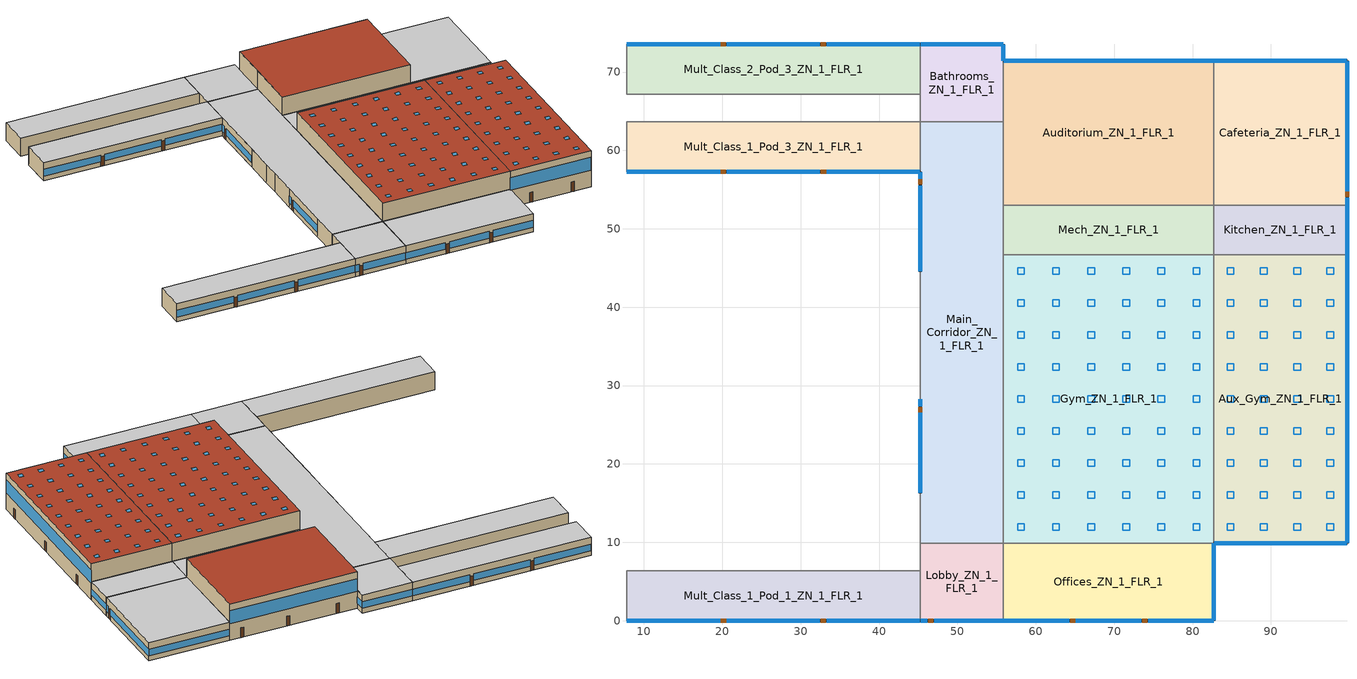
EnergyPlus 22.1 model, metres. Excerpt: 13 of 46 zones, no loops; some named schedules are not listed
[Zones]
Mult_Class_1_Pod_1_ZN_1_FLR_1
 floor ground (Mult_Class_1_Pod_1_ZN_1_FLR_1_Floor_Ffactor): 7.78,6.36 45.25,6.36 45.25,0 7.78,0 z0
 wall outside (nonres_ext_wall_grd): 7.78,0 45.25,0 z0:4
 wall to Lobby_ZN_1_FLR_1 (int_wall): 45.25,0 45.25,6.36 z0:4
 wall to Corridor_Pod_1_ZN_1_FLR_1 (int_wall): 45.25,6.36 7.78,6.36 z0:4
 wall to Corner_Class_1_Pod_1_ZN_1_FLR_1 (int_wall): 7.78,6.36 7.78,0 z0:4
 window (NonresWindow_U_0.369_SHGC_0.375): 7.81,0 19.71,0 / 20.57,0 32.46,0 / 33.33,0 45.22,0 z1.03:2.5
 door (Swinging Door_con): 19.83,0 20.48,0 / 32.58,0 33.23,0 z0:2.13
 ceiling to Mult_Class_1_Pod_1_ZN_1_FLR_2 (int_slab_ceiling): 7.78,0 45.25,0 45.25,6.36 7.78,6.36 z4
Mult_Class_1_Pod_3_ZN_1_FLR_1
 floor ground (Mult_Class_1_Pod_3_ZN_1_FLR_1_Floor_Ffactor): 7.78,63.64 45.25,63.64 45.25,57.28 7.78,57.28 z0
 wall outside (nonres_ext_wall_grd): 7.78,57.28 45.25,57.28 z0:4
 wall to Main_Corridor_ZN_1_FLR_1 (int_wall): 45.25,57.28 45.25,63.64 z0:4
 wall to Corridor_Pod_3_ZN_1_FLR_1 (int_wall): 45.25,63.64 7.78,63.64 z0:4
 wall to Corner_Class_1_Pod_3_ZN_1_FLR_1 (int_wall): 7.78,63.64 7.78,57.28 z0:4
 window (NonresWindow_U_0.369_SHGC_0.375): 7.81,57.28 19.71,57.28 / 20.57,57.28 32.46,57.28 / 33.33,57.28 45.22,57.28 z1.03:2.5
 door (Swinging Door_con): 19.81,57.28 20.45,57.28 / 32.59,57.28 33.23,57.28 z0:2.13
 ceiling to Mult_Class_1_Pod_3_ZN_1_FLR_2 (int_slab_ceiling): 7.78,57.28 45.25,57.28 45.25,63.64 7.78,63.64 z4
Mult_Class_2_Pod_3_ZN_1_FLR_1
 floor ground (Mult_Class_2_Pod_3_ZN_1_FLR_1_Floor_Ffactor): 7.78,73.54 45.25,73.54 45.25,67.18 7.78,67.18 z0
 wall outside (nonres_ext_wall_grd): 45.25,73.54 7.78,73.54 z0:4
 wall to Corridor_Pod_3_ZN_1_FLR_1 (int_wall): 7.78,67.18 45.25,67.18 z0:4
 wall to Bathrooms_ZN_1_FLR_1 (int_wall): 45.25,67.18 45.25,73.54 z0:4
 wall to Corner_Class_2_Pod_3_ZN_1_FLR_1 (int_wall): 7.78,73.54 7.78,67.18 z0:4
 window (NonresWindow_U_0.369_SHGC_0.375): 45.22,73.54 33.33,73.54 / 19.71,73.54 7.81,73.54 / 32.46,73.54 20.57,73.54 z1.03:2.5
 door (Swinging Door_con): 33.21,73.54 32.56,73.54 / 20.46,73.54 19.82,73.54 z0:2.13
 ceiling to Mult_Class_2_Pod_3_ZN_1_FLR_2 (int_slab_ceiling): 7.78,67.18 45.25,67.18 45.25,73.54 7.78,73.54 z4
Main_Corridor_ZN_1_FLR_1
 floor ground (Main_Corridor_ZN_1_FLR_1_Floor_Ffactor): 45.25,63.64 55.86,63.64 55.86,9.9 45.25,9.9 z0
 wall outside (nonres_ext_wall_grd): 45.25,57.28 45.25,44.55 / 45.25,28.28 45.25,16.26 z0:4
 wall to Lobby_ZN_1_FLR_1 (int_wall): 45.25,9.9 55.86,9.9 z0:4
 wall to Gym_ZN_1_FLR_1 (int_wall): 55.86,9.9 55.86,46.67 z0:4
 wall to Mech_ZN_1_FLR_1 (int_wall): 55.86,46.67 55.86,53.03 z0:4
 wall to Auditorium_ZN_1_FLR_1 (int_wall): 55.86,53.03 55.86,63.64 z0:4
 wall to Bathrooms_ZN_1_FLR_1 (int_wall): 55.86,63.64 45.25,63.64 z0:4
 wall to Mult_Class_2_Pod_2_ZN_1_FLR_1 (int_wall): 45.25,44.55 45.25,38.18 z0:4
 wall to Corridor_Pod_2_ZN_1_FLR_1 (int_wall): 45.25,38.18 45.25,34.65 z0:4
 wall to Mult_Class_1_Pod_2_ZN_1_FLR_1 (int_wall): 45.25,34.65 45.25,28.28 z0:4
 wall to Mult_Class_2_Pod_1_ZN_1_FLR_1 (int_wall): 45.25,16.26 45.25,9.9 z0:4
 window (NonresWindow_U_0.369_SHGC_0.375): 45.25,57.24 45.25,56.38 / 45.25,55.52 45.25,44.58 z1:2.51; 45.25,28.25 45.25,27.39 / 45.25,26.52 45.25,16.3 z0.99:2.51
 door (Swinging Door_con): 45.25,56.3 45.25,55.65 / 45.25,27.26 45.25,26.61 z0:2.13
 ceiling to Main_Corridor_ZN_1_FLR_2 (int_slab_ceiling): 45.25,9.9 55.86,9.9 55.86,63.64 45.25,63.64 z4
Lobby_ZN_1_FLR_1
 floor ground (Lobby_ZN_1_FLR_1_Floor_Ffactor): 45.25,9.9 55.86,9.9 55.86,0 45.25,0 z0
 wall outside (nonres_ext_wall_grd): 45.25,0 55.86,0 z0:4
 wall to Offices_ZN_1_FLR_1 (int_wall): 55.86,0 55.86,9.9 z0:4
 wall to Corridor_Pod_1_ZN_1_FLR_1 (int_wall): 45.25,9.9 45.25,6.36 z0:4
 window (NonresWindow_U_0.369_SHGC_0.375): 45.29,0 46.15,0 / 47.01,0 55.83,0 z0.97:2.51
 door (Swinging Door_con): 46.27,0 46.91,0 z0:2.13
 ceiling to Lobby_ZN_1_FLR_2 (int_slab_ceiling): 45.25,0 55.86,0 55.86,9.9 45.25,9.9 z4
Bathrooms_ZN_1_FLR_1
 floor ground (Bathrooms_ZN_1_FLR_1_Floor_Ffactor): 45.25,73.54 55.86,73.54 55.86,63.64 45.25,63.64 z0
 wall outside (nonres_ext_wall_grd): 55.86,71.42 55.86,73.54 45.25,73.54 z0:4
 wall to Auditorium_ZN_1_FLR_1 (int_wall): 55.86,63.64 55.86,71.42 z0:4
 wall to Corridor_Pod_3_ZN_1_FLR_1 (int_wall): 45.25,67.18 45.25,63.64 z0:4
 window (NonresWindow_U_0.369_SHGC_0.375): 55.86,71.45 55.86,73.5 z1.1:2.55; 55.83,73.54 45.29,73.54 z1.1:2.51
 ceiling to Bathrooms_ZN_1_FLR_2 (int_slab_ceiling): 45.25,63.64 55.86,63.64 55.86,73.54 45.25,73.54 z4
Offices_ZN_1_FLR_1
 floor ground (Offices_ZN_1_FLR_1_Floor_Ffactor): 55.86,9.9 82.73,9.9 82.73,0 55.86,0 z0
 wall outside (nonres_ext_wall_grd): 55.86,0 82.73,0 82.73,9.9 z0:4
 wall to Gym_ZN_1_FLR_1 (int_wall): 82.73,9.9 55.86,9.9 z0:4
 window (NonresWindow_U_0.369_SHGC_0.375): 82.73,0.04 82.73,9.86 z1.1:2.51; 55.9,0 64.26,0 / 65.12,0 73.48,0 / 74.34,0 82.7,0 z1:2.5
 door (Swinging Door_con): 64.4,0 65.05,0 / 73.59,0 74.24,0 z0:2.13
 ceiling to Offices_ZN_1_FLR_2 (int_slab_ceiling): 55.86,0 82.73,0 82.73,9.9 55.86,9.9 z4
Gym_ZN_1_FLR_1
 floor adiabatic (Gym_ZN_1_FLR_1_Floor_Ffactor): 55.86,46.67 82.73,46.67 82.73,9.9 55.86,9.9 z0
 wall to Aux_Gym_ZN_1_FLR_1 (int_wall): 82.73,9.9 82.73,46.67 z0:4; 82.73,9.9 82.73,46.67 z4:8
 wall to Mech_ZN_1_FLR_1 (int_wall): 82.73,46.67 55.86,46.67 z0:4
 wall to Offices_ZN_1_FLR_2 (int_wall): 55.86,9.9 82.73,9.9 z4:8
 wall to Mech_ZN_1_FLR_2 (int_wall): 82.73,46.67 55.86,46.67 z4:8
 wall to Main_Corridor_ZN_1_FLR_2 (int_wall): 55.86,46.67 55.86,9.9 z4:8
 roof outside (nonres_roof): 55.86,9.9 82.73,9.9 82.73,46.67 55.86,46.67 z8
 skylight (NonresSkylight_U_0.5_SHGC_0.4): 57.67,11.51 58.53,11.51 58.53,12.37 57.67,12.37 z8; 62.15,11.51 63.01,11.51 63.01,12.37 62.15,12.37 z8; 66.63,11.51 67.49,11.51 67.49,12.37 66.63,12.37 z8; 71.1,11.51 71.97,11.51 71.97,12.37 71.1,12.37 z8; 75.58,11.51 76.45,11.51 76.45,12.37 75.58,12.37 z8; 80.06,11.51 80.92,11.51 80.92,12.37 80.06,12.37 z8; 57.67,15.6 58.53,15.6 58.53,16.46 57.67,16.46 z8; 62.15,15.6 63.01,15.6 63.01,16.46 62.15,16.46 z8; 66.63,15.6 67.49,15.6 67.49,16.46 66.63,16.46 z8; 71.1,15.6 71.97,15.6 71.97,16.46 71.1,16.46 z8; 75.58,15.6 76.45,15.6 76.45,16.46 75.58,16.46 z8; 80.06,15.6 80.92,15.6 80.92,16.46 80.06,16.46 z8; 57.67,19.68 58.53,19.68 58.53,20.54 57.67,20.54 z8; 62.15,19.68 63.01,19.68 63.01,20.54 62.15,20.54 z8; 66.63,19.68 67.49,19.68 67.49,20.54 66.63,20.54 z8; 71.1,19.68 71.97,19.68 71.97,20.54 71.1,20.54 z8; 75.58,19.68 76.45,19.68 76.45,20.54 75.58,20.54 z8; 80.06,19.68 80.92,19.68 80.92,20.54 80.06,20.54 z8; 57.67,23.77 58.53,23.77 58.53,24.63 57.67,24.63 z8; 62.15,23.77 63.01,23.77 63.01,24.63 62.15,24.63 z8; 66.63,23.77 67.49,23.77 67.49,24.63 66.63,24.63 z8; 71.1,23.77 71.97,23.77 71.97,24.63 71.1,24.63 z8; 75.58,23.77 76.45,23.77 76.45,24.63 75.58,24.63 z8; 80.06,23.77 80.92,23.77 80.92,24.63 80.06,24.63 z8; 57.67,27.85 58.53,27.85 58.53,28.72 57.67,28.72 z8; 62.15,27.85 63.01,27.85 63.01,28.72 62.15,28.72 z8; 66.63,27.85 67.49,27.85 67.49,28.72 66.63,28.72 z8; 71.1,27.85 71.97,27.85 71.97,28.72 71.1,28.72 z8; 75.58,27.85 76.45,27.85 76.45,28.72 75.58,28.72 z8; 80.06,27.85 80.92,27.85 80.92,28.72 80.06,28.72 z8; 57.67,31.94 58.53,31.94 58.53,32.8 57.67,32.8 z8; 62.15,31.94 63.01,31.94 63.01,32.8 62.15,32.8 z8; 66.63,31.94 67.49,31.94 67.49,32.8 66.63,32.8 z8; 71.1,31.94 71.97,31.94 71.97,32.8 71.1,32.8 z8; 75.58,31.94 76.45,31.94 76.45,32.8 75.58,32.8 z8; 80.06,31.94 80.92,31.94 80.92,32.8 80.06,32.8 z8; 57.67,36.02 58.53,36.02 58.53,36.89 57.67,36.89 z8; 62.15,36.02 63.01,36.02 63.01,36.89 62.15,36.89 z8; 66.63,36.02 67.49,36.02 67.49,36.89 66.63,36.89 z8; 71.1,36.02 71.97,36.02 71.97,36.89 71.1,36.89 z8; 75.58,36.02 76.45,36.02 76.45,36.89 75.58,36.89 z8; 80.06,36.02 80.92,36.02 80.92,36.89 80.06,36.89 z8; 57.67,40.11 58.53,40.11 58.53,40.97 57.67,40.97 z8; 62.15,40.11 63.01,40.11 63.01,40.97 62.15,40.97 z8; 66.63,40.11 67.49,40.11 67.49,40.97 66.63,40.97 z8; 71.1,40.11 71.97,40.11 71.97,40.97 71.1,40.97 z8; 75.58,40.11 76.45,40.11 76.45,40.97 75.58,40.97 z8; 80.06,40.11 80.92,40.11 80.92,40.97 80.06,40.97 z8; 57.67,44.2 58.53,44.2 58.53,45.06 57.67,45.06 z8; 62.15,44.2 63.01,44.2 63.01,45.06 62.15,45.06 z8; 66.63,44.2 67.49,44.2 67.49,45.06 66.63,45.06 z8; 71.1,44.2 71.97,44.2 71.97,45.06 71.1,45.06 z8; 75.58,44.2 76.45,44.2 76.45,45.06 75.58,45.06 z8; 80.06,44.2 80.92,44.2 80.92,45.06 80.06,45.06 z8
Aux_Gym_ZN_1_FLR_1
 floor ground (Aux_Gym_ZN_1_FLR_1_Floor_Ffactor): 82.73,46.67 99.7,46.67 99.7,9.9 82.73,9.9 z0
 wall outside (nonres_ext_wall_grd): 82.73,9.9 99.7,9.9 99.7,46.67 z0:8
 wall to Kitchen_ZN_1_FLR_1 (int_wall): 99.7,46.67 82.73,46.67 z0:4
 wall to LIBRARY_MEDIA_CENTER_ZN_1_FLR_2 (int_wall): 99.7,46.67 82.73,46.67 z4:8
 window (NonresWindow_U_0.369_SHGC_0.375): 82.77,9.9 99.67,9.9 z3.69:6.51; 99.7,9.93 99.7,46.63 z3.7:6.5
 door (Swinging Door_con): 86.78,9.9 87.43,9.9 / 95.57,9.9 96.21,9.9 / 99.7,13.32 99.7,13.97 / 99.7,26.53 99.7,27.18 / 99.7,40.11 99.7,40.76 z0:2.13
 roof outside (nonres_roof): 82.73,9.9 99.7,9.9 99.7,46.67 82.73,46.67 z8
 skylight (NonresSkylight_U_0.5_SHGC_0.4): 84.42,11.51 85.28,11.51 85.28,12.37 84.42,12.37 z8; 88.66,11.51 89.53,11.51 89.53,12.37 88.66,12.37 z8; 92.91,11.51 93.77,11.51 93.77,12.37 92.91,12.37 z8; 97.15,11.51 98.01,11.51 98.01,12.37 97.15,12.37 z8; 84.42,15.6 85.28,15.6 85.28,16.46 84.42,16.46 z8; 88.66,15.6 89.53,15.6 89.53,16.46 88.66,16.46 z8; 92.91,15.6 93.77,15.6 93.77,16.46 92.91,16.46 z8; 97.15,15.6 98.01,15.6 98.01,16.46 97.15,16.46 z8; 84.42,19.68 85.28,19.68 85.28,20.54 84.42,20.54 z8; 88.66,19.68 89.53,19.68 89.53,20.54 88.66,20.54 z8; 92.91,19.68 93.77,19.68 93.77,20.54 92.91,20.54 z8; 97.15,19.68 98.01,19.68 98.01,20.54 97.15,20.54 z8; 84.42,23.77 85.28,23.77 85.28,24.63 84.42,24.63 z8; 88.66,23.77 89.53,23.77 89.53,24.63 88.66,24.63 z8; 92.91,23.77 93.77,23.77 93.77,24.63 92.91,24.63 z8; 97.15,23.77 98.01,23.77 98.01,24.63 97.15,24.63 z8; 84.42,27.85 85.28,27.85 85.28,28.72 84.42,28.72 z8; 88.66,27.85 89.53,27.85 89.53,28.72 88.66,28.72 z8; 92.91,27.85 93.77,27.85 93.77,28.72 92.91,28.72 z8; 97.15,27.85 98.01,27.85 98.01,28.72 97.15,28.72 z8; 84.42,31.94 85.28,31.94 85.28,32.8 84.42,32.8 z8; 88.66,31.94 89.53,31.94 89.53,32.8 88.66,32.8 z8; 92.91,31.94 93.77,31.94 93.77,32.8 92.91,32.8 z8; 97.15,31.94 98.01,31.94 98.01,32.8 97.15,32.8 z8; 84.42,36.02 85.28,36.02 85.28,36.89 84.42,36.89 z8; 88.66,36.02 89.53,36.02 89.53,36.89 88.66,36.89 z8; 92.91,36.02 93.77,36.02 93.77,36.89 92.91,36.89 z8; 97.15,36.02 98.01,36.02 98.01,36.89 97.15,36.89 z8; 84.42,40.11 85.28,40.11 85.28,40.97 84.42,40.97 z8; 88.66,40.11 89.53,40.11 89.53,40.97 88.66,40.97 z8; 92.91,40.11 93.77,40.11 93.77,40.97 92.91,40.97 z8; 97.15,40.11 98.01,40.11 98.01,40.97 97.15,40.97 z8; 84.42,44.2 85.28,44.2 85.28,45.06 84.42,45.06 z8; 88.66,44.2 89.53,44.2 89.53,45.06 88.66,45.06 z8; 92.91,44.2 93.77,44.2 93.77,45.06 92.91,45.06 z8; 97.15,44.2 98.01,44.2 98.01,45.06 97.15,45.06 z8
Auditorium_ZN_1_FLR_1
 floor ground (Auditorium_ZN_1_FLR_1_Floor_Ffactor): 55.86,71.42 82.73,71.42 82.73,53.03 55.86,53.03 z0
 wall outside (nonres_ext_wall_grd): 82.73,71.42 55.86,71.42 z0:8
 wall to Mech_ZN_1_FLR_1 (int_wall): 55.86,53.03 82.73,53.03 z0:4
 wall to Cafeteria_ZN_1_FLR_1 (int_wall): 82.73,53.03 82.73,71.42 z0:4
 wall to Mech_ZN_1_FLR_2 (int_wall): 55.86,53.03 82.73,53.03 z4:8
 wall to LIBRARY_MEDIA_CENTER_ZN_1_FLR_2 (int_wall): 82.73,53.03 82.73,71.42 z4:8
 wall to Main_Corridor_ZN_1_FLR_2 (int_wall): 55.86,63.64 55.86,53.03 z4:8
 wall to Bathrooms_ZN_1_FLR_2 (int_wall): 55.86,71.42 55.86,63.64 z4:8
 window (NonresWindow_U_0.369_SHGC_0.375): 82.7,71.42 55.9,71.42 z3.7:6.5
 door (Swinging Door_con): 80.4,71.42 79.75,71.42 / 70.71,71.42 70.06,71.42 / 60.28,71.42 59.63,71.42 z0:2.13
 roof outside (nonres_roof): 55.86,53.03 82.73,53.03 82.73,71.42 55.86,71.42 z8
Kitchen_ZN_1_FLR_1
 floor ground (Kitchen_ZN_1_FLR_1_Floor_Ffactor): 82.73,53.03 99.7,53.03 99.7,46.67 82.73,46.67 z0
 wall outside (nonres_ext_wall_grd): 99.7,46.67 99.7,53.03 z0:4
 wall to Cafeteria_ZN_1_FLR_1 (int_wall): 99.7,53.03 82.73,53.03 z0:4
 wall to Mech_ZN_1_FLR_1 (int_wall): 82.73,53.03 82.73,46.67 z0:4
 window (NonresWindow_U_0.369_SHGC_0.375): 99.7,46.7 99.7,53 z1.1:2.52
 ceiling to LIBRARY_MEDIA_CENTER_ZN_1_FLR_2 (int_slab_ceiling): 82.73,46.67 99.7,46.67 99.7,53.03 82.73,53.03 z4
Cafeteria_ZN_1_FLR_1
 floor ground (Cafeteria_ZN_1_FLR_1_Floor_Ffactor): 82.73,71.42 99.7,71.42 99.7,53.03 82.73,53.03 z0
 wall outside (nonres_ext_wall_grd): 99.7,53.03 99.7,71.42 82.73,71.42 z0:4
 window (NonresWindow_U_0.369_SHGC_0.375): 99.7,54.79 99.7,71.38 / 99.7,53.07 99.7,53.93 z1.03:2.51; 99.67,71.42 82.77,71.42 z1.1:2.51
 door (Swinging Door_con): 99.7,54.06 99.7,54.7 z0:2.13
 ceiling to LIBRARY_MEDIA_CENTER_ZN_1_FLR_2 (int_slab_ceiling): 82.73,53.03 99.7,53.03 99.7,71.42 82.73,71.42 z4
Mech_ZN_1_FLR_1
 floor adiabatic (Mech_ZN_1_FLR_1_Floor_Ffactor): 55.86,53.03 82.73,53.03 82.73,46.67 55.86,46.67 z0
 ceiling to Mech_ZN_1_FLR_2 (int_slab_ceiling): 55.86,46.67 82.73,46.67 82.73,53.03 55.86,53.03 z4
[Building]
SchoolSecondary_50pct_downscaled: North Axis=0; Terrain=City; Loads Convergence Tolerance Value=0.04; Temperature Convergence Tolerance Value=0.2; Solar Distribution=FullInteriorAndExterior; Maximum Number of Warmup Days=25; Minimum Number of Warmup Days=6
[Site:Location]
Buffalo.Niagara.Intl.AP_NY_USA WMO=725280: Latitude=42.94; Longitude=-78.74; Time Zone=-5; Elevation=215
[SizingPeriod:DesignDay] Day of Month=21; DryBulb Temperature Range Modifier Type=DefaultMultipliers; Humidity Condition Type=Wetbulb; Barometric Pressure=98769; Rain Indicator=No; Snow Indicator=No; Daylight Saving Time Indicator=No
Name | Month | Day Type | Maximum DryBulb Temperature | Daily DryBulb Temperature Range | Wetbulb or DewPoint at Maximum DryBulb | Wind Speed | Wind Direction | Solar Model Indicator | Sky Clearness | ASHRAE Clear Sky Optical Depth for Beam Irradiance taub | ASHRAE Clear Sky Optical Depth for Diffuse Irradiance taud
Buffalo.Niagara.Intl.AP_NY_USA Ann Htg 99.6% Condns DB | 1 | WinterDesignDay | -16.3 | 0 | -16.3 | 5.1 | 270 | ASHRAEClearSky | 0
Buffalo.Niagara.Intl.AP_NY_USA Ann Clg .4% Condns DB=>MWB | 7 | SummerDesignDay | 30.3 | 9.3 | 21.8 | 5.7 | 240 | ASHRAETau |  | 0.462 | 2.001
[Site:GroundTemperature:FCfactorMethod]
January Ground Temperature=9.7; February Ground Temperature=6; March Ground Temperature=-2.2; April Ground Temperature=-3.4; May Ground Temperature=-4.2; June Ground Temperature=2.7; July Ground Temperature=7.5; August Ground Temperature=13.7; September Ground Temperature=18.6; October Ground Temperature=22; November Ground Temperature=20.7; December Ground Temperature=16.5
[Site:WaterMainsTemperature]
Calculation Method=CORRELATION; Annual Average Outdoor Air Temperature=8.96667; Maximum Difference In Monthly Average Outdoor Air Temperatures=26.2
[Material]
Name | Roughness | Thickness | Conductivity | Density | Specific Heat | Thermal Absorptance | Solar Absorptance | Visible Absorptance
Std Wood 6inch | MediumSmooth | 0.15 | 0.12 | 540 | 1210 | 0.9 | 0.7 | 0.7
F07 25mm stucco | Smooth | 0.0254 | 0.72 | 1856 | 840 | 0.9 | 0.7 | 0.7
F08 Metal surface | Smooth | 0.0008 | 45.28 | 7824 | 500
F13 Built-up roofing | Rough | 0.0095 | 0.16 | 1120 | 1460 | 0.9 | 0.77
G01 13mm gypsum board | Smooth | 0.0127 | 0.16 | 800 | 1090 | 0.9 | 0.7 | 0.5
G01 16mm gypsum board | MediumSmooth | 0.0159 | 0.16 | 800 | 1090
100mm Normalweight concrete floor | MediumRough | 0.1016 | 2.31 | 2322 | 832
[Material:NoMass] Thermal Absorptance=0.9; Solar Absorptance=0.7
Name | Roughness | Thermal Resistance | Visible Absorptance
Opaque Door panel_con | MediumRough | 0.475973 | 0.7
CP02 CARPET PAD | VeryRough | 0.21648 | 0.8
Nonres_Roof_Insulation | MediumSmooth | 5.30668 | 0.7
Nonres_Exterior_Wall_Insulation_grd | MediumSmooth | 1.51444 | 0.7
[WindowMaterial:SimpleGlazingSystem]
Name | UFactor | Solar Heat Gain Coefficient | Visible Transmittance
Nonres Window Glazing Layer | 2.09528 | 0.375 | 0.4125
Nonres Skylight Glazing Layer | 2.83913 | 0.4 | 0.4
[Construction]
Swinging Door_con: Opaque Door panel_con
InteriorFurnishings: Std Wood 6inch
int_wall: G01 13mm gypsum board, G01 13mm gypsum board
int_slab_ceiling: CP02 CARPET PAD, 100mm Normalweight concrete floor
nonres_roof: F13 Built-up roofing, Nonres_Roof_Insulation, F08 Metal surface
nonres_ext_wall_grd: F07 25mm stucco, G01 16mm gypsum board, Nonres_Exterior_Wall_Insulation_grd, G01 16mm gypsum board
NonresWindow_U_0.369_SHGC_0.375: Nonres Window Glazing Layer
NonresSkylight_U_0.5_SHGC_0.4: Nonres Skylight Glazing Layer
[Construction:FfactorGroundFloor] FFactor=0.90012
Name | Area | PerimeterExposed
Mult_Class_1_Pod_1_ZN_1_FLR_1_Floor_Ffactor; Mult_Class_1_Pod_3_ZN_1_FLR_1_Floor_Ffactor; Mult_Class_2_Pod_3_ZN_1_FLR_1_Floor_Ffactor | 238.5 | 37.4767
Main_Corridor_ZN_1_FLR_1_Floor_Ffactor | 570 | 24.7487
Lobby_ZN_1_FLR_1_Floor_Ffactor | 105 | 10.6066
Bathrooms_ZN_1_FLR_1_Floor_Ffactor | 105 | 12.7279
Offices_ZN_1_FLR_1_Floor_Ffactor | 266 | 36.7696
Gym_ZN_1_FLR_1_Floor_Ffactor | 988 | 0
Aux_Gym_ZN_1_FLR_1_Floor_Ffactor | 624 | 53.7401
Auditorium_ZN_1_FLR_1_Floor_Ffactor | 494 | 26.8701
Kitchen_ZN_1_FLR_1_Floor_Ffactor | 108 | 6.36396
Cafeteria_ZN_1_FLR_1_Floor_Ffactor | 312 | 35.3553
Mech_ZN_1_FLR_1_Floor_Ffactor | 171 | 0
[Zone] Type=1; Multiplier=1; Ceiling Height=4; Floor Area=autocalculate; Part of Total Floor Area=Yes
Name | Volume
Mult_Class_1_Pod_1_ZN_1_FLR_1; Mult_Class_1_Pod_3_ZN_1_FLR_1; Mult_Class_2_Pod_3_ZN_1_FLR_1 | 1908
Main_Corridor_ZN_1_FLR_1 | 4560
Lobby_ZN_1_FLR_1; Bathrooms_ZN_1_FLR_1 | 840
Offices_ZN_1_FLR_1 | 2128
Gym_ZN_1_FLR_1 | 15808
Aux_Gym_ZN_1_FLR_1 | 9984
Auditorium_ZN_1_FLR_1 | 7904
Kitchen_ZN_1_FLR_1 | 864
Cafeteria_ZN_1_FLR_1 | 2496
Mech_ZN_1_FLR_1 | 1368
[InternalMass] Construction=InteriorFurnishings
Name | Zone or ZoneList | Surface Area
Mult_Class_1_Pod_1_ZN_1_FLR_1_InternalMass_1 | Mult_Class_1_Pod_1_ZN_1_FLR_1 | 477
Mult_Class_1_Pod_3_ZN_1_FLR_1_InternalMass_1 | Mult_Class_1_Pod_3_ZN_1_FLR_1 | 477
Mult_Class_2_Pod_3_ZN_1_FLR_1_InternalMass_1 | Mult_Class_2_Pod_3_ZN_1_FLR_1 | 477
Main_Corridor_ZN_1_FLR_1_InternalMass_1 | Main_Corridor_ZN_1_FLR_1 | 1140
Lobby_ZN_1_FLR_1_InternalMass_1 | Lobby_ZN_1_FLR_1 | 210
Bathrooms_ZN_1_FLR_1_InternalMass_1 | Bathrooms_ZN_1_FLR_1 | 210
Offices_ZN_1_FLR_1_InternalMass_1 | Offices_ZN_1_FLR_1 | 532
Gym_ZN_1_FLR_1_InternalMass_1 | Gym_ZN_1_FLR_1 | 1976
Aux_Gym_ZN_1_FLR_1_InternalMass_1 | Aux_Gym_ZN_1_FLR_1 | 1248
Auditorium_ZN_1_FLR_1_InternalMass_1 | Auditorium_ZN_1_FLR_1 | 988
Kitchen_ZN_1_FLR_1_InternalMass_1 | Kitchen_ZN_1_FLR_1 | 216
Cafeteria_ZN_1_FLR_1_InternalMass_1 | Cafeteria_ZN_1_FLR_1 | 624
Mech_ZN_1_FLR_1_InternalMass_1 | Mech_ZN_1_FLR_1 | 342
[People] Fraction Radiant=0.3; Sensible Heat Fraction=AUTOCALCULATE; Activity Level Schedule=ACTIVITY_SCH; Enable ASHRAE 55 Comfort Warnings=No; Mean Radiant Temperature Calculation Type=ZoneAveraged; Work Efficiency Schedule=WORK_EFF_SCH; Clothing Insulation Calculation Method=ClothingInsulationSchedule; Clothing Insulation Schedule=CLOTHING_SCH; Air Velocity Schedule=AIR_VELO_SCH; Thermal Comfort Model 1 Type=FANGER
Name | Zone or ZoneList or Space or SpaceList | Number of People Schedule | Number of People Calculation Method | Floor Area per Person | Number of People
Mult_Class_1_Pod_1_ZN_1_FLR_1 | Mult_Class_1_Pod_1_ZN_1_FLR_1 | BLDG_OCC_SCH | Area/Person | 2.654
Mult_Class_1_Pod_3_ZN_1_FLR_1 | Mult_Class_1_Pod_3_ZN_1_FLR_1 | BLDG_OCC_SCH | Area/Person | 2.654
Mult_Class_2_Pod_3_ZN_1_FLR_1 | Mult_Class_2_Pod_3_ZN_1_FLR_1 | BLDG_OCC_SCH | Area/Person | 2.654
Bathrooms_ZN_1_FLR_1 | Bathrooms_ZN_1_FLR_1 | BLDG_OCC_SCH | People |  | 11.304
Offices_ZN_1_FLR_1 | Offices_ZN_1_FLR_1 | BLDG_OCC_SCH_Offices_w_SB | Area/Person | 18.579
Gym_ZN_1_FLR_1 | Gym_ZN_1_FLR_1 | BLDG_OCC_SCH_Gym | Area/Person | 3.096771
Aux_Gym_ZN_1_FLR_1 | Aux_Gym_ZN_1_FLR_1 | BLDG_OCC_SCH_Gym | Area/Person | 3.096771
Auditorium_ZN_1_FLR_1 | Auditorium_ZN_1_FLR_1 | BLDG_OCC_SCH_Auditorium | Area/Person | 0.619
Kitchen_ZN_1_FLR_1 | Kitchen_ZN_1_FLR_1 | BLDG_OCC_SCH | People |  | 46.504
Cafeteria_ZN_1_FLR_1 | Cafeteria_ZN_1_FLR_1 | BLDG_OCC_SCH_Cafeteria | Area/Person | 0.929
Mech_ZN_1_FLR_1 | Mech_ZN_1_FLR_1 | BLDG_OCC_SCH | People |  | 5.552
LOBBY_ZN_1_FLR_1 | LOBBY_ZN_1_FLR_1 | BLDG_OCC_SCH | People |  | 22.607
MAIN_CORRIDOR_ZN_1_FLR_1 | MAIN_CORRIDOR_ZN_1_FLR_1 | BLDG_OCC_SCH | People |  | 61.361
[Lights] Design Level Calculation Method=Watts/Area; Return Air Fraction=0; Fraction Radiant=0.37; Fraction Visible=0.2; Fraction Replaceable=1; EndUse Subcategory=LightsWired; Return Air Fraction Calculated from Plenum Temperature=No
Name | Zone or ZoneList or Space or SpaceList | Schedule | Watts per Zone Floor Area
Mult_Class_1_Pod_1_ZN_1_FLR_1_Lights | Mult_Class_1_Pod_1_ZN_1_FLR_1 | ltg_sch_classroom | 7.42257
Mult_Class_1_Pod_3_ZN_1_FLR_1_Lights | Mult_Class_1_Pod_3_ZN_1_FLR_1 | ltg_sch_classroom | 7.42257
Mult_Class_2_Pod_3_ZN_1_FLR_1_Lights | Mult_Class_2_Pod_3_ZN_1_FLR_1 | ltg_sch_classroom | 7.42257
Main_Corridor_ZN_1_FLR_1_Lights | Main_Corridor_ZN_1_FLR_1 | ltg_sch_corridor | 4.299174
Lobby_ZN_1_FLR_1_Lights | Lobby_ZN_1_FLR_1 | ltg_sch_lobby | 7.750008
Bathrooms_ZN_1_FLR_1_Lights | Bathrooms_ZN_1_FLR_1 | ltg_sch_bath | 7.168761
Offices_ZN_1_FLR_1_Lights | Offices_ZN_1_FLR_1 | ltg_sch_office | 6.416874
Gym_ZN_1_FLR_1_Lights | Gym_ZN_1_FLR_1 | ltg_sch_gym | 7.188129
Aux_Gym_ZN_1_FLR_1_Lights | Aux_Gym_ZN_1_FLR_1 | ltg_sch_gym | 7.188129
Auditorium_ZN_1_FLR_1_Lights | Auditorium_ZN_1_FLR_1 | ltg_sch_auditorium | 5.521878
Kitchen_ZN_1_FLR_1_Lights | Kitchen_ZN_1_FLR_1 | ltg_sch_kitchen | 11.5281
Cafeteria_ZN_1_FLR_1_Lights | Cafeteria_ZN_1_FLR_1 | ltg_sch_cafeteria | 3.4875
Mech_ZN_1_FLR_1_Lights | Mech_ZN_1_FLR_1 | ltg_sch_mechanical | 6.878133
[ElectricEquipment] Design Level Calculation Method=EquipmentLevel
Name | Zone or ZoneList or Space or SpaceList | Schedule | Design Level | Fraction Latent | Fraction Radiant | Fraction Lost | EndUse Subcategory
Mult_Class_1_Pod_1_ZN_1_FLR_1_PlugMisc_Equip | Mult_Class_1_Pod_1_ZN_1_FLR_1 | BLDG_EQUIP_SCH | 2385 | 0 | 0.5 | 0 | MiscPlug
Mult_Class_1_Pod_3_ZN_1_FLR_1_PlugMisc_Equip | Mult_Class_1_Pod_3_ZN_1_FLR_1 | BLDG_EQUIP_SCH | 2385 | 0 | 0.5 | 0 | MiscPlug
Mult_Class_2_Pod_3_ZN_1_FLR_1_PlugMisc_Equip | Mult_Class_2_Pod_3_ZN_1_FLR_1 | BLDG_EQUIP_SCH | 2385 | 0 | 0.5 | 0 | MiscPlug
Main_Corridor_ZN_1_FLR_1_PlugMisc_Equip | Main_Corridor_ZN_1_FLR_1 | BLDG_EQUIP_SCH | 2280 | 0 | 0.5 | 0 | MiscPlug
Lobby_ZN_1_FLR_1_PlugMisc_Equip | Lobby_ZN_1_FLR_1 | BLDG_EQUIP_SCH | 420 | 0 | 0.5 | 0 | MiscPlug
Bathrooms_ZN_1_FLR_1_PlugMisc_Equip | Bathrooms_ZN_1_FLR_1 | BLDG_EQUIP_SCH | 420 | 0 | 0.5 | 0 | MiscPlug
Offices_ZN_1_FLR_1_PlugMisc_Equip | Offices_ZN_1_FLR_1 | BLDG_EQUIP_SCH | 2872.8 | 0 | 0.5 | 0 | MiscPlug
Gym_ZN_1_FLR_1_PlugMisc_Equip | Gym_ZN_1_FLR_1 | BLDG_EQUIP_SCH | 4940 | 0 | 0.5 | 0 | MiscPlug
Aux_Gym_ZN_1_FLR_1_PlugMisc_Equip | Aux_Gym_ZN_1_FLR_1 | BLDG_EQUIP_SCH | 3120 | 0 | 0.5 | 0 | MiscPlug
Auditorium_ZN_1_FLR_1_PlugMisc_Equip | Auditorium_ZN_1_FLR_1 | BLDG_EQUIP_SCH | 2470 | 0 | 0.5 | 0 | MiscPlug
Kitchen_ZN_1_FLR_1_MiscElec_Equip | Kitchen_ZN_1_FLR_1 | KITCHEN_ELEC_EQUIP_SCH | 23997.6 | 0.25 | 0.3 | 0.2 | Cooking
Kitchen_ZN_1_FLR_1_Reach-in-Freezer | Kitchen_ZN_1_FLR_1 | Always_on | 277.5 | 0 | 0.25 | 0 | ReachInFreezer
Kitchen_ZN_1_FLR_1_Reach-in-Refrigerator | Kitchen_ZN_1_FLR_1 | Always_on | 156.65 | 0 | 0.25 | 0 | ReachInRefrigerator
Cafeteria_ZN_1_FLR_1_PlugMisc_Equip | Cafeteria_ZN_1_FLR_1 | KITCHEN_ELEC_EQUIP_SCH | 24002.16 | 0 | 0.5 | 0 | Cooking
Mech_ZN_1_FLR_1_PlugMisc_Equip | Mech_ZN_1_FLR_1 | BLDG_EQUIP_SCH | 684 | 0 | 0.5 | 0 | MiscPlug
Mech_ZN_1_FLR_1_Elevators_Equip | Mech_ZN_1_FLR_1 | BLDG_ELEVATORS | 5896.595 | 0 | 0.5 | 0 | ElevatorLift
Mech_ZN_1_FLR_1_Elevators_Lights_Fan | Mech_ZN_1_FLR_1 | ELEV_LIGHT_FAN_SCH_ADD_DF | 52.655 | 0 | 0.5 | 0 | ElevatorLightsFan
[GasEquipment]
Kitchen_ZN_1_FLR_1_MiscGas_Equip: Zone or ZoneList or Space or SpaceList=Kitchen_ZN_1_FLR_1; Schedule=KITCHEN_GAS_EQUIP_SCH; Design Level Calculation Method=EquipmentLevel; Design Level=181288.8; Fraction Latent=0.1; Fraction Radiant=0.2; Fraction Lost=0.7; EndUse Subcategory=Cooking
[Daylighting:Controls] Daylighting Method=SplitFlux; Availability Schedule=DaylightAvailSch; Lighting Control Type=Continuousoff; Minimum Input Power Fraction for Continuous or ContinuousOff Dimming Control=0.2; Minimum Light Output Fraction for Continuous or ContinuousOff Dimming Control=0.2; Number of Stepped Control Steps=3; Probability Lighting will be Reset When Needed in Manual Stepped Control=1; Maximum Allowable Discomfort Glare Index=22
Name | Zone or Space | Glare Calculation Daylighting Reference Point | Glare Calculation Azimuth Angle of View Direction Clockwise from Zone yAxis | Daylighting Reference Point 1 | Fraction of Lights Controlled by Reference Point 1 | Illuminance Setpoint at Reference Point 1 | Daylighting Reference Point 2 | Fraction of Lights Controlled by Reference Point 2 | Illuminance Setpoint at Reference Point 2
Gym_ZN_1_FLR_1_DaylCtrl | Gym_ZN_1_FLR_1 | Gym_ZN_1_FLR_1_DaylRefPt1 | 0 | Gym_ZN_1_FLR_1_DaylRefPt1 | 0.5 | 538 | Gym_ZN_1_FLR_1_DaylRefPt2 | 0.5 | 538
Aux_Gym_ZN_1_FLR_1_DaylCtrl | Aux_Gym_ZN_1_FLR_1 | Aux_Gym_ZN_1_FLR_1_DaylRefPt1 | 0 | Aux_Gym_ZN_1_FLR_1_DaylRefPt1 | 0.5 | 538 | Aux_Gym_ZN_1_FLR_1_DaylRefPt2 | 0.5 | 538
Mult_Class_1_Pod_1_ZN_1_FLR_1_DaylCtrl | Mult_Class_1_Pod_1_ZN_1_FLR_1 | Mult_Class_1_Pod_1_ZN_1_FLR_1_DaylRefPt1 | 180 | Mult_Class_1_Pod_1_ZN_1_FLR_1_DaylRefPt1 | 0.28 | 377 | Mult_Class_1_Pod_1_ZN_1_FLR_1_DaylRefPt2 | 0.28 | 377
Mult_Class_1_Pod_3_ZN_1_FLR_1_DaylCtrl | Mult_Class_1_Pod_3_ZN_1_FLR_1 | Mult_Class_1_Pod_3_ZN_1_FLR_1_DaylRefPt1 | 180 | Mult_Class_1_Pod_3_ZN_1_FLR_1_DaylRefPt1 | 0.28 | 377 | Mult_Class_1_Pod_3_ZN_1_FLR_1_DaylRefPt2 | 0.28 | 377
Mult_Class_2_Pod_3_ZN_1_FLR_1_DaylCtrl | Mult_Class_2_Pod_3_ZN_1_FLR_1 | Mult_Class_2_Pod_3_ZN_1_FLR_1_DaylRefPt1 | 0 | Mult_Class_2_Pod_3_ZN_1_FLR_1_DaylRefPt1 | 0.28 | 377 | Mult_Class_2_Pod_3_ZN_1_FLR_1_DaylRefPt2 | 0.28 | 377
Lobby_ZN_1_FLR_1_DaylCtrl | Lobby_ZN_1_FLR_1 | Lobby_ZN_1_FLR_1_DaylRefPt1 | 180 | Lobby_ZN_1_FLR_1_DaylRefPt1 | 0.18 | 269 | Lobby_ZN_1_FLR_1_DaylRefPt2 | 0.18 | 269
Offices_ZN_1_FLR_1_DaylCtrl | Offices_ZN_1_FLR_1 | Offices_ZN_1_FLR_1_DaylRefPt1 | 180 | Offices_ZN_1_FLR_1_DaylRefPt1 | 0.36 | 323 | Offices_ZN_1_FLR_1_DaylRefPt2 | 0.08 | 323
Cafeteria_ZN_1_FLR_1_DaylCtrl | Cafeteria_ZN_1_FLR_1 | Cafeteria_ZN_1_FLR_1_DaylRefPt1 | 0 | Cafeteria_ZN_1_FLR_1_DaylRefPt1 | 0.21 | 215 | Cafeteria_ZN_1_FLR_1_DaylRefPt2 | 0.15 | 215
Auditorium_ZN_1_FLR_1_DaylCtrl | Auditorium_ZN_1_FLR_1 | Auditorium_ZN_1_FLR_1_DaylRefPt1 | 0 | Auditorium_ZN_1_FLR_1_DaylRefPt1 | 0.125 | 538 | Auditorium_ZN_1_FLR_1_DaylRefPt2 | 0.125 | 538
[ZoneInfiltration:DesignFlowRate] Temperature Term Coefficient=0; Velocity Squared Term Coefficient=0
Name | Zone or ZoneList | Schedule | Design Flow Rate Calculation Method | Flow per Exterior Surface Area | Constant Term Coefficient | Velocity Term Coefficient | Design Flow Rate
Mult_Class_1_Pod_1_ZN_1_FLR_1_Infiltration | Mult_Class_1_Pod_1_ZN_1_FLR_1 | INFIL_SCH_PNNL | Flow/ExteriorWallArea | 0.000569572 | 0 | 0.224
Mult_Class_1_Pod_3_ZN_1_FLR_1_Infiltration | Mult_Class_1_Pod_3_ZN_1_FLR_1 | INFIL_SCH_PNNL | Flow/ExteriorWallArea | 0.000569572 | 0 | 0.224
Mult_Class_2_Pod_3_ZN_1_FLR_1_Infiltration | Mult_Class_2_Pod_3_ZN_1_FLR_1 | INFIL_SCH_PNNL | Flow/ExteriorWallArea | 0.000569572 | 0 | 0.224
Main_Corridor_ZN_1_FLR_1_Infiltration | Main_Corridor_ZN_1_FLR_1 | INFIL_SCH_PNNL | Flow/ExteriorWallArea | 0.000569572 | 0 | 0.224
Lobby_ZN_1_FLR_1_Infiltration | Lobby_ZN_1_FLR_1 | INFIL_SCH_PNNL | Flow/ExteriorWallArea | 0.000569572 | 0 | 0.224
Lobby_ZN_1_FLR_1_Door_Infiltration | Lobby_ZN_1_FLR_1 | INFIL_Door_Opening_SCH | Flow/Zone |  | 1 | 0 | 5.11449
Bathrooms_ZN_1_FLR_1_Infiltration | Bathrooms_ZN_1_FLR_1 | INFIL_SCH_PNNL | Flow/ExteriorWallArea | 0.000569572 | 0 | 0.224
Offices_ZN_1_FLR_1_Infiltration | Offices_ZN_1_FLR_1 | INFIL_SCH_PNNL | Flow/ExteriorWallArea | 0.000569572 | 0 | 0.224
Gym_ZN_1_FLR_1_Infiltration | Gym_ZN_1_FLR_1 | INFIL_SCH_PNNL | Flow/ExteriorWallArea | 0.000569572 | 0 | 0.224
Aux_Gym_ZN_1_FLR_1_Infiltration | Aux_Gym_ZN_1_FLR_1 | INFIL_SCH_PNNL | Flow/ExteriorWallArea | 0.000569572 | 0 | 0.224
Auditorium_ZN_1_FLR_1_Infiltration | Auditorium_ZN_1_FLR_1 | INFIL_SCH_PNNL | Flow/ExteriorWallArea | 0.000569572 | 0 | 0.224
Kitchen_ZN_1_FLR_1_Infiltration | Kitchen_ZN_1_FLR_1 | INFIL_SCH_PNNL | Flow/ExteriorWallArea | 0.000569572 | 0 | 0.224
Cafeteria_ZN_1_FLR_1_Infiltration | Cafeteria_ZN_1_FLR_1 | INFIL_SCH_PNNL | Flow/ExteriorWallArea | 0.000569572 | 0 | 0.224
[Exterior:Lights] Control Option=AstronomicalClock; EndUse Subcategory=General
Name | Schedule | Design Level
Exterior_Lights_a | Exterior_lighting_schedule_a | 226.85
Exterior_Lights_b | Exterior_lighting_schedule_b_2016 | 1097.925
Exterior_Lights_c | Exterior_lighting_schedule_c_2016 | 1007.645
[SCHEDULE:COMPACT]
ltg_sch_gym: Through: 6/30, For: SummerDesignDay, Until: 24:00, 1, For: WinterDesignDay, Until: 24:00, 0, For: Weekdays, Until: 7:00, 0.112946, Until: 21:00, 0.573328, Until: 24:00, 0.112946, For: Saturday, Until: 24:00, 0.112946, For: AllOtherDays, Until: 24:00, 0.112946, Through: 9/1, For: SummerDesignDay, Until: 24:00, 1, For: WinterDesignDay, Until: 24:00, 0, For: Weekdays, Until: 8:00, 0.112946, Until: 20:00, 0.318516, Until: 24:00, 0.112946, For: Saturday, Until: 24:00, 0.112946, For: AllOtherDays, Until: 24:00, 0.112946, Through: 12/31, For: SummerDesignDay, Until: 24:00, 1, For: WinterDesignDay, Until: 24:00, 0, For: Weekdays, Until: 7:00, 0.112946, Until: 21:00, 0.573328, Until: 24:00, 0.112946, For: Saturday, Until: 24:00, 0.112946, For: AllOtherDays, Until: 24:00, 0.112946
ltg_sch_classroom: Through: 6/30, For: SummerDesignDay, Until: 24:00, 1, For: WinterDesignDay, Until: 24:00, 0, For: Weekdays, Until: 7:00, 0.113363, Until: 21:00, 0.575452, Until: 24:00, 0.113363, For: Saturday, Until: 24:00, 0.113363, For: AllOtherDays, Until: 24:00, 0.113363, Through: 9/1, For: SummerDesignDay, Until: 24:00, 1, For: WinterDesignDay, Until: 24:00, 0, For: Weekdays, Until: 8:00, 0.113363, Until: 20:00, 0.319695, Until: 24:00, 0.113363, For: Saturday, Until: 24:00, 0.113363, For: AllOtherDays, Until: 24:00, 0.113363, Through: 12/31, For: SummerDesignDay, Until: 24:00, 1, For: WinterDesignDay, Until: 24:00, 0, For: Weekdays, Until: 7:00, 0.113363, Until: 21:00, 0.575452, Until: 24:00, 0.113363, For: Saturday, Until: 24:00, 0.113363, For: AllOtherDays, Until: 24:00, 0.113363
ltg_sch_bath: Through: 6/30, For: SummerDesignDay, Until: 24:00, 1, For: WinterDesignDay, Until: 24:00, 0, For: Weekdays, Until: 7:00, 0.0920345, Until: 21:00, 0.467156, Until: 24:00, 0.0920345, For: Saturday, Until: 24:00, 0.0920345, For: AllOtherDays, Until: 24:00, 0.0920345, Through: 9/1, For: SummerDesignDay, Until: 24:00, 1, For: WinterDesignDay, Until: 24:00, 0, For: Weekdays, Until: 8:00, 0.0920345, Until: 20:00, 0.259531, Until: 24:00, 0.0920345, For: Saturday, Until: 24:00, 0.0920345, For: AllOtherDays, Until: 24:00, 0.0920345, Through: 12/31, For: SummerDesignDay, Until: 24:00, 1, For: WinterDesignDay, Until: 24:00, 0, For: Weekdays, Until: 7:00, 0.0920345, Until: 21:00, 0.467156, Until: 24:00, 0.0920345, For: Saturday, Until: 24:00, 0.0920345, For: AllOtherDays, Until: 24:00, 0.0920345
ltg_sch_auditorium: Through: 6/30, For: SummerDesignDay, Until: 24:00, 1, For: WinterDesignDay, Until: 24:00, 0, For: Weekdays, Until: 7:00, 0.150594, Until: 21:00, 0.764437, Until: 24:00, 0.150594, For: Saturday, Until: 24:00, 0.150594, For: AllOtherDays, Until: 24:00, 0.150594, Through: 9/1, For: SummerDesignDay, Until: 24:00, 1, For: WinterDesignDay, Until: 24:00, 0, For: Weekdays, Until: 8:00, 0.150594, Until: 20:00, 0.424687, Until: 24:00, 0.150594, For: Saturday, Until: 24:00, 0.150594, For: AllOtherDays, Until: 24:00, 0.150594, Through: 12/31, For: SummerDesignDay, Until: 24:00, 1, For: WinterDesignDay, Until: 24:00, 0, For: Weekdays, Until: 7:00, 0.150594, Until: 21:00, 0.764437, Until: 24:00, 0.150594, For: Saturday, Until: 24:00, 0.150594, For: AllOtherDays, Until: 24:00, 0.150594
ltg_sch_kitchen; ltg_sch_mechanical: Through: 6/30, For: SummerDesignDay, Until: 24:00, 1, For: WinterDesignDay, Until: 24:00, 0, For: Weekdays, Until: 7:00, 0.117129, Until: 21:00, 0.594562, Until: 24:00, 0.117129, For: Saturday, Until: 24:00, 0.117129, For: AllOtherDays, Until: 24:00, 0.117129, Through: 9/1, For: SummerDesignDay, Until: 24:00, 1, For: WinterDesignDay, Until: 24:00, 0, For: Weekdays, Until: 8:00, 0.117129, Until: 20:00, 0.330313, Until: 24:00, 0.117129, For: Saturday, Until: 24:00, 0.117129, For: AllOtherDays, Until: 24:00, 0.117129, Through: 12/31, For: SummerDesignDay, Until: 24:00, 1, For: WinterDesignDay, Until: 24:00, 0, For: Weekdays, Until: 7:00, 0.117129, Until: 21:00, 0.594562, Until: 24:00, 0.117129, For: Saturday, Until: 24:00, 0.117129, For: AllOtherDays, Until: 24:00, 0.117129
ltg_sch_office: Through: 6/30, For: SummerDesignDay, Until: 24:00, 1, For: WinterDesignDay, Until: 24:00, 0, For: Weekdays, Until: 7:00, 0.117053, Until: 21:00, 0.594204, Until: 24:00, 0.117053, For: Saturday, Until: 24:00, 0.117053, For: AllOtherDays, Until: 24:00, 0.117053, Through: 9/1, For: SummerDesignDay, Until: 24:00, 1, For: WinterDesignDay, Until: 24:00, 0, For: Weekdays, Until: 8:00, 0.117053, Until: 20:00, 0.330114, Until: 24:00, 0.117053, For: Saturday, Until: 24:00, 0.117053, For: AllOtherDays, Until: 24:00, 0.117053, Through: 12/31, For: SummerDesignDay, Until: 24:00, 1, For: WinterDesignDay, Until: 24:00, 0, For: Weekdays, Until: 7:00, 0.117053, Until: 21:00, 0.594204, Until: 24:00, 0.117053, For: Saturday, Until: 24:00, 0.117053, For: AllOtherDays, Until: 24:00, 0.117053
ltg_sch_lobby: Through: 6/30, For: SummerDesignDay, Until: 24:00, 1, For: WinterDesignDay, Until: 24:00, 0, For: Weekdays, Until: 7:00, 0.1255, Until: 21:00, 0.637031, Until: 24:00, 0.1255, For: Saturday, Until: 24:00, 0.1255, For: AllOtherDays, Until: 24:00, 0.1255, Through: 9/1, For: SummerDesignDay, Until: 24:00, 1, For: WinterDesignDay, Until: 24:00, 0, For: Weekdays, Until: 8:00, 0.1255, Until: 20:00, 0.353906, Until: 24:00, 0.1255, For: Saturday, Until: 24:00, 0.1255, For: AllOtherDays, Until: 24:00, 0.1255, Through: 12/31, For: SummerDesignDay, Until: 24:00, 1, For: WinterDesignDay, Until: 24:00, 0, For: Weekdays, Until: 7:00, 0.1255, Until: 21:00, 0.637031, Until: 24:00, 0.1255, For: Saturday, Until: 24:00, 0.1255, For: AllOtherDays, Until: 24:00, 0.1255
ltg_sch_cafeteria: Through: 6/30, For: SummerDesignDay, Until: 24:00, 1, For: WinterDesignDay, Until: 24:00, 0, For: Weekdays, Until: 7:00, 0.108762, Until: 21:00, 0.552094, Until: 24:00, 0.108762, For: Saturday, Until: 24:00, 0.108762, For: AllOtherDays, Until: 24:00, 0.108762, Through: 9/1, For: SummerDesignDay, Until: 24:00, 1, For: WinterDesignDay, Until: 24:00, 0, For: Weekdays, Until: 8:00, 0.108762, Until: 20:00, 0.306719, Until: 24:00, 0.108762, For: Saturday, Until: 24:00, 0.108762, For: AllOtherDays, Until: 24:00, 0.108762, Through: 12/31, For: SummerDesignDay, Until: 24:00, 1, For: WinterDesignDay, Until: 24:00, 0, For: Weekdays, Until: 7:00, 0.108762, Until: 21:00, 0.552094, Until: 24:00, 0.108762, For: Saturday, Until: 24:00, 0.108762, For: AllOtherDays, Until: 24:00, 0.108762
ltg_sch_corridor: Through: 6/30, For: SummerDesignDay, Until: 24:00, 1, For: WinterDesignDay, Until: 24:00, 0, For: Weekdays, Until: 7:00, 0.114939, Until: 21:00, 0.583445, Until: 24:00, 0.114939, For: Saturday, Until: 24:00, 0.114939, For: AllOtherDays, Until: 24:00, 0.114939, Through: 9/1, For: SummerDesignDay, Until: 24:00, 1, For: WinterDesignDay, Until: 24:00, 0, For: Weekdays, Until: 8:00, 0.114939, Until: 20:00, 0.32414, Until: 24:00, 0.114939, For: Saturday, Until: 24:00, 0.114939, For: AllOtherDays, Until: 24:00, 0.114939, Through: 12/31, For: SummerDesignDay, Until: 24:00, 1, For: WinterDesignDay, Until: 24:00, 0, For: Weekdays, Until: 7:00, 0.114939, Until: 21:00, 0.583445, Until: 24:00, 0.114939, For: Saturday, Until: 24:00, 0.114939, For: AllOtherDays, Until: 24:00, 0.114939
[Schedule:Compact]
KITCHEN_ELEC_EQUIP_SCH: Through: 6/30, For: Weekdays SummerDesignDay, Until: 08:00, 0.1, Until: 10:00, 0.15, Until: 13:00, 0.25, Until: 15:00, 0.15, Until: 24:00, 0.1, For: WeekEnds WinterDesignDay Holidays AllOtherDays, Until: 24:00, 0.1, Through: 9/1, For: Weekdays SummerDesignDay, Until: 08:00, 0.1, Until: 10:00, 0.15, Until: 13:00, 0.25, Until: 15:00, 0.15, Until: 24:00, 0.1, For: WeekEnds WinterDesignDay Holidays AllOtherDays, Until: 24:00, 0.1, Through: 12/31, For: Weekdays SummerDesignDay, Until: 08:00, 0.1, Until: 10:00, 0.15, Until: 13:00, 0.25, Until: 15:00, 0.15, Until: 24:00, 0.1, For: WeekEnds WinterDesignDay Holidays AllOtherDays, Until: 24:00, 0.1
KITCHEN_GAS_EQUIP_SCH: Through: 6/30, For: Weekdays SummerDesignDay, Until: 08:00, 0.02, Until: 10:00, 0.15, Until: 13:00, 0.2, Until: 15:00, 0.1, Until: 24:00, 0.02, For: WeekEnds WinterDesignDay Holidays AllOtherDays, Until: 24:00, 0.02, Through: 9/1, For: Weekdays SummerDesignDay, Until: 08:00, 0.02, Until: 10:00, 0.15, Until: 13:00, 0.2, Until: 15:00, 0.1, Until: 24:00, 0.02, For: WeekEnds WinterDesignDay Holidays AllOtherDays, Until: 24:00, 0.02, Through: 12/31, For: Weekdays SummerDesignDay, Until: 08:00, 0.02, Until: 10:00, 0.15, Until: 13:00, 0.2, Until: 15:00, 0.1, Until: 24:00, 0.02, For: WeekEnds WinterDesignDay Holidays AllOtherDays, Until: 24:00, 0.02
BLDG_ELEVATORS: Through: 12/31, For: SummerDesignDay, Until: 24:00, 0.3, For: WinterDesignDay, Until: 24:00, 0.12, For: Weekdays, Until: 08:00, 0.12, Until: 15:00, 0.3, Until: 16:00, 0.15, Until: 24:00, 0.12, For: AllOtherDays, Until: 24:00, 0.12
ELEV_LIGHT_FAN_SCH_ADD_DF: Through: 12/31, For: SummerDesignDay, Until: 24:00, 0.3, For: WinterDesignDay, Until: 24:00, 0, For: Weekdays, Until: 08:00, 0, Until: 15:00, 0.3, Until: 16:00, 0.15, Until: 24:00, 0, For: AllOtherDays, Until: 24:00, 0
BLDG_OCC_SCH: Through: 6/15, For: Weekdays, Until: 08:00, 0, Until: 16:00, 0.95, Until: 21:00, 0.15, Until: 24:00, 0, For: SummerDesignDay, Until: 08:00, 1e-09, Until: 16:00, 0.95, Until: 21:00, 0.15, Until: 24:00, 1e-09, For: WeekEnds WinterDesignDay Holidays AllOtherDays, Until: 24:00, 0, Through: 9/15, For: Weekdays, Until: 08:00, 0, Until: 16:00, 0.15, Until: 21:00, 0.15, Until: 24:00, 0, For: SummerDesignDay, Until: 24:00, 0.95, For: WeekEnds WinterDesignDay Holidays AllOtherDays, Until: 24:00, 0, Through: 12/31, For: Weekdays, Until: 08:00, 0, Until: 16:00, 0.95, Until: 21:00, 0.15, Until: 24:00, 0, For: SummerDesignDay, Until: 08:00, 1e-09, Until: 16:00, 0.95, Until: 21:00, 0.15, Until: 24:00, 1e-09, For: WeekEnds WinterDesignDay Holidays AllOtherDays, Until: 24:00, 0
BLDG_OCC_SCH_Offices_w_SB: Through: 6/30, For: Weekdays, Until: 01:00, 0, Until: 02:00, 0, Until: 03:00, 0, Until: 04:00, 0, Until: 05:00, 0, Until: 06:00, 0, Until: 07:00, 0, Until: 08:00, 0, Until: 09:00, 0.95, Until: 10:00, 0.95, Until: 11:00, 0.95, Until: 12:00, 0.95, Until: 13:00, 0, Until: 14:00, 0.95, Until: 15:00, 0, Until: 16:00, 0.95, Until: 17:00, 0.95, Until: 18:00, 0.15, Until: 19:00, 0.15, Until: 20:00, 0.15, Until: 21:00, 0.15, Until: 22:00, 0, Until: 23:00, 0, Until: 24:00, 0, For: SummerDesignDay, Until: 08:00, 1e-09, Until: 17:00, 0.95, Until: 21:00, 0.15, Until: 24:00, 1e-09, For: WeekEnds Holidays AllOtherDays, Until: 24:00, 0, Through: 9/1, For: Weekdays, Until: 01:00, 0, Until: 02:00, 0, Until: 03:00, 0, Until: 04:00, 0, Until: 05:00, 0, Until: 06:00, 0, Until: 07:00, 0, Until: 08:00, 0, Until: 09:00, 0.5, Until: 10:00, 0.5, Until: 11:00, 0.5, Until: 12:00, 0, Until: 13:00, 0.5, Until: 14:00, 0.5, Until: 15:00, 0, Until: 16:00, 0.5, Until: 17:00, 0.5, Until: 18:00, 0.15, Until: 19:00, 0.15, Until: 20:00, 0.15, Until: 21:00, 0.15, Until: 22:00, 0, Until: 23:00, 0, Until: 24:00, 0, For: SummerDesignDay, Until: 24:00, 0.95, For: WeekEnds Holidays AllOtherDays, Until: 24:00, 0, Through: 12/31, For: Weekdays, Until: 01:00, 0, Until: 02:00, 0, Until: 03:00, 0, Until: 04:00, 0, Until: 05:00, 0, Until: 06:00, 0, Until: 07:00, 0, Until: 08:00, 0, Until: 09:00, 0.95, Until: 10:00, 0.95, Until: 11:00, 0.95, Until: 12:00, 0.95, Until: 13:00, 0, Until: 14:00, 0.95, Until: 15:00, 0, Until: 16:00, 0.95, Until: 17:00, 0.95, Until: 18:00, 0.15, Until: 19:00, 0.15, Until: 20:00, 0.15, Until: 21:00, 0.15, Until: 22:00, 0, Until: 23:00, 0, Until: 24:00, 0, For: SummerDesignDay, Until: 08:00, 1e-09, Until: 17:00, 0.95, Until: 21:00, 0.15, Until: 24:00, 1e-09, For: WeekEnds WinterDesignDay Holidays AllOtherDays, Until: 24:00, 0
BLDG_OCC_SCH_Gym: Through: 6/30, For: Weekdays, Until: 08:00, 0, Until: 16:00, 0.35, Until: 21:00, 0.95, Until: 24:00, 0, For: SummerDesignDay, Until: 08:00, 1e-09, Until: 16:00, 0.35, Until: 21:00, 0.95, Until: 24:00, 1e-09, For: WeekEnds WinterDesignDay Holidays AllOtherDays, Until: 24:00, 0, Through: 9/1, For: Weekdays, Until: 08:00, 0, Until: 16:00, 0.35, Until: 21:00, 0.35, Until: 24:00, 0, For: SummerDesignDay, Until: 24:00, 0.95, For: WeekEnds WinterDesignDay Holidays AllOtherDays, Until: 24:00, 0, Through: 12/31, For: Weekdays, Until: 08:00, 0, Until: 16:00, 0.35, Until: 21:00, 0.95, Until: 24:00, 0, For: SummerDesignDay, Until: 08:00, 1e-09, Until: 16:00, 0.35, Until: 21:00, 0.95, Until: 24:00, 1e-09, For: WeekEnds WinterDesignDay Holidays AllOtherDays, Until: 24:00, 0
BLDG_OCC_SCH_Auditorium: Through: 6/30, For: Weekdays, Until: 08:00, 0, Until: 15:00, 0.25, Until: 20:00, 0.95, Until: 24:00, 0, For: SummerDesignDay, Until: 08:00, 1e-09, Until: 15:00, 0.25, Until: 20:00, 0.95, Until: 24:00, 1e-09, For: WeekEnds WinterDesignDay Holidays AllOtherDays, Until: 24:00, 0, Through: 9/1, For: Weekdays, Until: 08:00, 0, Until: 17:00, 0.15, Until: 19:00, 0.35, Until: 24:00, 0, For: SummerDesignDay, Until: 24:00, 0.95, For: WeekEnds WinterDesignDay Holidays AllOtherDays, Until: 24:00, 0, Through: 12/31, For: Weekdays, Until: 08:00, 0, Until: 15:00, 0.25, Until: 20:00, 0.95, Until: 24:00, 0, For: SummerDesignDay, Until: 08:00, 1e-09, Until: 15:00, 0.25, Until: 20:00, 0.95, Until: 24:00, 1e-09, For: WeekEnds WinterDesignDay Holidays AllOtherDays, Until: 24:00, 0
BLDG_OCC_SCH_Cafeteria: Through: 6/30, For: Weekdays, Until: 09:00, 0, Until: 15:00, 0.95, Until: 20:00, 0.35, Until: 24:00, 0, For: SummerDesignDay, Until: 09:00, 1e-09, Until: 15:00, 0.95, Until: 20:00, 0.35, Until: 24:00, 1e-09, For: WeekEnds WinterDesignDay Holidays AllOtherDays, Until: 24:00, 0, Through: 9/1, For: Weekdays, Until: 09:00, 0, Until: 17:00, 0.15, Until: 19:00, 0.35, Until: 24:00, 0, For: SummerDesignDay, Until: 24:00, 0.95, For: WeekEnds WinterDesignDay Holidays AllOtherDays, Until: 24:00, 0, Through: 12/31, For: Weekdays, Until: 09:00, 0, Until: 15:00, 0.95, Until: 20:00, 0.35, Until: 24:00, 0, For: SummerDesignDay, Until: 09:00, 1e-09, Until: 15:00, 0.95, Until: 20:00, 0.35, Until: 24:00, 1e-09, For: WeekEnds WinterDesignDay Holidays AllOtherDays, Until: 24:00, 0
INFIL_Door_Opening_SCH: Through: 12/31, For: Weekdays, Until: 07:00, 0, Until: 08:00, 1, Until: 15:00, 0.131, Until: 17:00, 1, Until: 19:00, 0.131, Until: 24:00, 0, For: Saturday Sunday Holidays AllOtherDays, Until: 24:00, 0
ALWAYS_ON: Through: 12/31, For: AllDays, Until: 24:00, 1
WORK_EFF_SCH: Through: 12/31, For: AllDays, Until: 24:00, 0
AIR_VELO_SCH: Through: 12/31, For: AllDays, Until: 24:00, 0.2
CLOTHING_SCH: Through: 04/30, For: AllDays, Until: 24:00, 1.1, Through: 09/30, For: AllDays, Until: 24:00, 0.6, Through: 12/31, For: AllDays, Until: 24:00, 1.1
ACTIVITY_SCH: Through: 12/31, For: AllDays, Until: 24:00, 120
